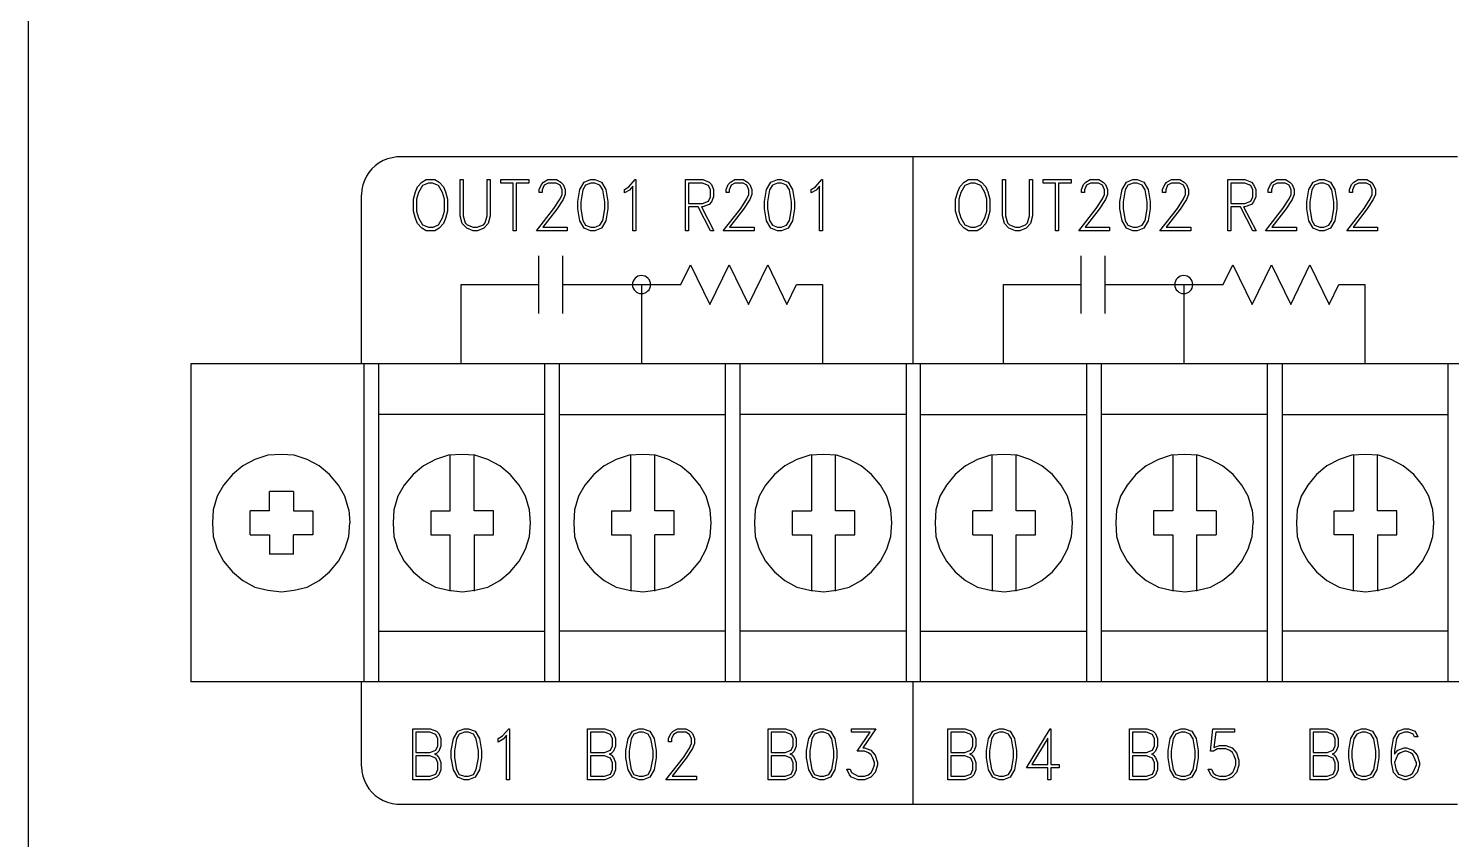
# Model space of a CAD drawing. Extents: x 3.4 to 20.6, y 5.2 to 12.5.
# Drawn here: x 3.375 to 6.328, y 8.999 to 10.683 of the extents above; entities that cross this region are included whole.
import ezdxf

# ---------------------------------------------------------------- set-up
doc = ezdxf.new("R2010")
doc.units = 0
doc.header["$MEASUREMENT"] = 0
doc.layers.get('0').update_dxf_attribs({"linetype": 'CONTINUOUS'})

msp = doc.modelspace()

# ---------------------------------------------------------------- linework, layer by layer
for points in [[(20.5633, 5.5167), (3.435, 5.5167), (3.415, 5.5183), (3.3983, 5.5283), (3.385, 5.5417), (3.3767, 5.5583), (3.375, 5.5767), (3.375, 12.4217)], [(6.3409, 10.4162), (6.2278, 10.4162), (6.1166, 10.4162), (6.0074, 10.4162), (5.9002, 10.4162), (5.7953, 10.4162), (5.6926, 10.4162), (5.5923, 10.4162), (5.4945, 10.4162), (5.3993, 10.4162), (5.3067, 10.4162), (5.217, 10.4162), (5.1301, 10.4162), (5.0462, 10.4162), (4.9653, 10.4162), (4.8877, 10.4162), (4.8133, 10.4162), (4.7423, 10.4162), (4.6747, 10.4162), (4.6108, 10.4162), (4.5505, 10.4162), (4.4939, 10.4162), (4.4413, 10.4162), (4.3926, 10.4162), (4.348, 10.4162), (4.3075, 10.4162), (4.2889, 10.4162), (4.2714, 10.4162), (4.2549, 10.4162), (4.2396, 10.4162), (4.2253, 10.4162), (4.2122, 10.4162), (4.2002, 10.4162), (4.1894, 10.4162), (4.1798, 10.4162), (4.1713, 10.4162), (4.164, 10.4162), (4.158, 10.4162), (4.1531, 10.4162), (4.1495, 10.4162), (4.1471, 10.4162), (4.1459, 10.4162), (4.1448, 10.4162), (4.1397, 10.4159), (4.1297, 10.4145), (4.1202, 10.412), (4.1111, 10.4083), (4.1027, 10.4036), (4.0949, 10.3979), (4.0879, 10.3914), (4.0817, 10.384), (4.0764, 10.376), (4.0721, 10.3673), (4.0689, 10.3581), (4.0668, 10.3483), (4.0659, 10.3382), (4.0658, 10.3361), (4.0658, 10.3356), (4.0658, 10.3322), (4.0658, 10.3261), (4.0658, 10.3174), (4.0658, 10.3064), (4.0658, 10.2933), (4.0658, 10.2784), (4.0658, 10.262), (4.0658, 10.2256), (4.0658, 10.1859), (4.0658, 10.1451), (4.0658, 10.105), (4.0658, 10.0677), (4.0658, 10.0508), (4.0658, 10.0353), (4.0658, 10.0215), (4.0658, 10.0096), (4.0658, 9.9999), (4.0658, 9.9927), (4.0658, 9.9882), (4.0658, 9.9867)], [(5.2108, 9.9867), (5.2108, 10.4162)], [(4.245, 10.3034), (4.2405, 10.2883), (4.2362, 10.2781), (4.2273, 10.268), (4.2183, 10.2629), (4.2005, 10.2629), (4.1915, 10.268), (4.1826, 10.2781), (4.1783, 10.2883), (4.1738, 10.3034), (4.1738, 10.3284), (4.1783, 10.3435), (4.1826, 10.3537), (4.1915, 10.3638), (4.2005, 10.3689), (4.2183, 10.3689), (4.2273, 10.3638), (4.2362, 10.3537), (4.2405, 10.3435), (4.245, 10.3284), (4.245, 10.3034)], [(4.3335, 10.2935), (4.3291, 10.2782), (4.3201, 10.268), (4.3068, 10.2629), (4.2978, 10.2629), (4.2845, 10.268), (4.2754, 10.2782), (4.271, 10.2935), (4.271, 10.3689), (4.2773, 10.3689), (4.2773, 10.2938), (4.2815, 10.2794), (4.2855, 10.2749), (4.2981, 10.27), (4.3065, 10.27), (4.3191, 10.2749), (4.323, 10.2794), (4.3273, 10.2938), (4.3273, 10.3689), (4.3335, 10.3689), (4.3335, 10.2935)], [(4.4134, 10.3618), (4.3874, 10.3618), (4.3874, 10.2629), (4.3811, 10.2629), (4.3811, 10.3618), (4.3552, 10.3618), (4.3552, 10.3689), (4.4134, 10.3689), (4.4134, 10.3618)], [(4.4933, 10.2629), (4.4295, 10.2629), (4.4656, 10.3092), (4.4785, 10.3288), (4.4826, 10.3384), (4.4826, 10.3478), (4.4786, 10.3571), (4.4704, 10.3618), (4.4536, 10.3618), (4.4455, 10.3571), (4.4414, 10.3478), (4.4414, 10.342), (4.4351, 10.342), (4.4351, 10.3483), (4.4395, 10.3587), (4.4441, 10.3638), (4.4531, 10.3689), (4.4709, 10.3689), (4.4799, 10.3638), (4.4845, 10.3587), (4.489, 10.3483), (4.489, 10.3378), (4.4845, 10.3277), (4.4714, 10.3078), (4.4426, 10.27), (4.4933, 10.27), (4.4933, 10.2629)], [(4.5774, 10.3083), (4.5731, 10.2833), (4.5641, 10.268), (4.5506, 10.2629), (4.5417, 10.2629), (4.5282, 10.268), (4.5193, 10.2833), (4.5149, 10.3083), (4.5149, 10.3235), (4.5193, 10.3484), (4.5282, 10.3638), (4.5417, 10.3689), (4.5506, 10.3689), (4.5641, 10.3638), (4.5731, 10.3484), (4.5774, 10.3235), (4.5774, 10.3083)], [(4.6356, 10.2629), (4.6294, 10.2629), (4.6294, 10.3552), (4.6223, 10.3471), (4.612, 10.3413), (4.612, 10.3487), (4.6211, 10.354), (4.6343, 10.3689), (4.6356, 10.3689), (4.6356, 10.2629)], [(4.7975, 10.2629), (4.7908, 10.2629), (4.7648, 10.3123), (4.7448, 10.3123), (4.7448, 10.2629), (4.7385, 10.2629), (4.7385, 10.3689), (4.7743, 10.3689), (4.7876, 10.3638), (4.7923, 10.3587), (4.7967, 10.3483), (4.7967, 10.3329), (4.7923, 10.3226), (4.7876, 10.3174), (4.7743, 10.3123), (4.7715, 10.3123), (4.7975, 10.2629)], [(4.8809, 10.2629), (4.8171, 10.2629), (4.8532, 10.3092), (4.8661, 10.3288), (4.8702, 10.3384), (4.8702, 10.3478), (4.8662, 10.3571), (4.858, 10.3618), (4.8412, 10.3618), (4.8331, 10.3571), (4.829, 10.3478), (4.829, 10.342), (4.8227, 10.342), (4.8227, 10.3483), (4.8271, 10.3587), (4.8317, 10.3638), (4.8407, 10.3689), (4.8585, 10.3689), (4.8675, 10.3638), (4.8721, 10.3587), (4.8766, 10.3483), (4.8766, 10.3378), (4.8721, 10.3277), (4.859, 10.3078), (4.8302, 10.27), (4.8809, 10.27), (4.8809, 10.2629)], [(4.965, 10.3083), (4.9608, 10.2833), (4.9517, 10.268), (4.9382, 10.2629), (4.9293, 10.2629), (4.9159, 10.268), (4.9069, 10.2833), (4.9025, 10.3083), (4.9025, 10.3235), (4.9069, 10.3484), (4.9159, 10.3638), (4.9293, 10.3689), (4.9382, 10.3689), (4.9517, 10.3638), (4.9608, 10.3484), (4.965, 10.3235), (4.965, 10.3083)], [(5.0233, 10.2629), (5.017, 10.2629), (5.017, 10.3552), (5.0099, 10.3471), (4.9997, 10.3413), (4.9997, 10.3487), (5.0087, 10.354), (5.0219, 10.3689), (5.0233, 10.3689), (5.0233, 10.2629)], [(5.3705, 10.3034), (5.366, 10.2883), (5.3617, 10.2781), (5.3528, 10.268), (5.3438, 10.2629), (5.326, 10.2629), (5.317, 10.268), (5.3081, 10.2781), (5.3038, 10.2883), (5.2993, 10.3034), (5.2993, 10.3284), (5.3038, 10.3435), (5.3081, 10.3537), (5.317, 10.3638), (5.326, 10.3689), (5.3438, 10.3689), (5.3528, 10.3638), (5.3617, 10.3537), (5.366, 10.3435), (5.3705, 10.3284), (5.3705, 10.3034)], [(5.4591, 10.2935), (5.4546, 10.2782), (5.4456, 10.268), (5.4323, 10.2629), (5.4233, 10.2629), (5.41, 10.268), (5.4009, 10.2782), (5.3965, 10.2935), (5.3965, 10.3689), (5.4028, 10.3689), (5.4028, 10.2938), (5.407, 10.2794), (5.411, 10.2749), (5.4236, 10.27), (5.432, 10.27), (5.4446, 10.2749), (5.4486, 10.2794), (5.4528, 10.2938), (5.4528, 10.3689), (5.4591, 10.3689), (5.4591, 10.2935)], [(5.5389, 10.3618), (5.5129, 10.3618), (5.5129, 10.2629), (5.5067, 10.2629), (5.5067, 10.3618), (5.4807, 10.3618), (5.4807, 10.3689), (5.5389, 10.3689), (5.5389, 10.3618)], [(5.6188, 10.2629), (5.555, 10.2629), (5.5911, 10.3092), (5.604, 10.3288), (5.6081, 10.3384), (5.6081, 10.3478), (5.6041, 10.3571), (5.5959, 10.3618), (5.5791, 10.3618), (5.571, 10.3571), (5.5669, 10.3478), (5.5669, 10.342), (5.5606, 10.342), (5.5606, 10.3483), (5.565, 10.3587), (5.5696, 10.3638), (5.5786, 10.3689), (5.5964, 10.3689), (5.6054, 10.3638), (5.61, 10.3587), (5.6145, 10.3483), (5.6145, 10.3378), (5.61, 10.3277), (5.5969, 10.3078), (5.5681, 10.27), (5.6188, 10.27), (5.6188, 10.2629)], [(5.7029, 10.3083), (5.6986, 10.2833), (5.6896, 10.268), (5.6761, 10.2629), (5.6672, 10.2629), (5.6538, 10.268), (5.6448, 10.2833), (5.6404, 10.3083), (5.6404, 10.3235), (5.6448, 10.3484), (5.6538, 10.3638), (5.6672, 10.3689), (5.6761, 10.3689), (5.6896, 10.3638), (5.6986, 10.3484), (5.7029, 10.3235), (5.7029, 10.3083)], [(5.7871, 10.2629), (5.7234, 10.2629), (5.7595, 10.3092), (5.7723, 10.3288), (5.7765, 10.3384), (5.7765, 10.3478), (5.7724, 10.3571), (5.7642, 10.3618), (5.7475, 10.3618), (5.7393, 10.3571), (5.7352, 10.3478), (5.7352, 10.342), (5.7289, 10.342), (5.7289, 10.3483), (5.7333, 10.3587), (5.7379, 10.3638), (5.747, 10.3689), (5.7648, 10.3689), (5.7738, 10.3638), (5.7784, 10.3587), (5.7828, 10.3483), (5.7828, 10.3378), (5.7784, 10.3277), (5.7653, 10.3078), (5.7365, 10.27), (5.7871, 10.27), (5.7871, 10.2629)], [(5.923, 10.2629), (5.9163, 10.2629), (5.8903, 10.3123), (5.8703, 10.3123), (5.8703, 10.2629), (5.864, 10.2629), (5.864, 10.3689), (5.8998, 10.3689), (5.9131, 10.3638), (5.9178, 10.3587), (5.9222, 10.3483), (5.9222, 10.3329), (5.9178, 10.3226), (5.9131, 10.3174), (5.8998, 10.3123), (5.897, 10.3123), (5.923, 10.2629)], [(6.0064, 10.2629), (5.9427, 10.2629), (5.9787, 10.3092), (5.9916, 10.3288), (5.9958, 10.3384), (5.9958, 10.3478), (5.9917, 10.3571), (5.9835, 10.3618), (5.9667, 10.3618), (5.9586, 10.3571), (5.9545, 10.3478), (5.9545, 10.342), (5.9482, 10.342), (5.9482, 10.3483), (5.9526, 10.3587), (5.9572, 10.3638), (5.9662, 10.3689), (5.984, 10.3689), (5.993, 10.3638), (5.9976, 10.3587), (6.0021, 10.3483), (6.0021, 10.3378), (5.9976, 10.3277), (5.9845, 10.3078), (5.9557, 10.27), (6.0064, 10.27), (6.0064, 10.2629)], [(6.0906, 10.3083), (6.0863, 10.2833), (6.0772, 10.268), (6.0638, 10.2629), (6.0548, 10.2629), (6.0414, 10.268), (6.0324, 10.2833), (6.028, 10.3083), (6.028, 10.3235), (6.0324, 10.3484), (6.0414, 10.3638), (6.0548, 10.3689), (6.0638, 10.3689), (6.0772, 10.3638), (6.0863, 10.3484), (6.0906, 10.3235), (6.0906, 10.3083)], [(6.1747, 10.2629), (6.111, 10.2629), (6.1471, 10.3092), (6.1599, 10.3288), (6.1641, 10.3384), (6.1641, 10.3478), (6.1601, 10.3571), (6.1518, 10.3618), (6.1351, 10.3618), (6.1269, 10.3571), (6.1228, 10.3478), (6.1228, 10.342), (6.1166, 10.342), (6.1166, 10.3483), (6.121, 10.3587), (6.1255, 10.3638), (6.1346, 10.3689), (6.1524, 10.3689), (6.1614, 10.3638), (6.166, 10.3587), (6.1704, 10.3483), (6.1704, 10.3378), (6.166, 10.3277), (6.1529, 10.3078), (6.1241, 10.27), (6.1747, 10.27), (6.1747, 10.2629)], [(4.2387, 10.3037), (4.2387, 10.3281), (4.2345, 10.3425), (4.2261, 10.3569), (4.2136, 10.3618), (4.2052, 10.3618), (4.1927, 10.3569), (4.1843, 10.3425), (4.1801, 10.3281), (4.1801, 10.3037), (4.1843, 10.2893), (4.1927, 10.2749), (4.2052, 10.27), (4.2146, 10.27), (4.2261, 10.2749), (4.2345, 10.2893), (4.2387, 10.3037)], [(4.5711, 10.3086), (4.5711, 10.3231), (4.5668, 10.3476), (4.561, 10.3576), (4.5504, 10.3618), (4.542, 10.3618), (4.5313, 10.3576), (4.5255, 10.3476), (4.5212, 10.3231), (4.5212, 10.3086), (4.5255, 10.2842), (4.5313, 10.2742), (4.542, 10.27), (4.5504, 10.27), (4.561, 10.2742), (4.5668, 10.2842), (4.5711, 10.3086)], [(4.7904, 10.3335), (4.7904, 10.3478), (4.7863, 10.3569), (4.7739, 10.3618), (4.7448, 10.3618), (4.7448, 10.3195), (4.7739, 10.3195), (4.7863, 10.3243), (4.7904, 10.3335)], [(4.9588, 10.3086), (4.9588, 10.3231), (4.9544, 10.3476), (4.9486, 10.3576), (4.938, 10.3618), (4.9296, 10.3618), (4.9189, 10.3576), (4.9131, 10.3476), (4.9088, 10.3231), (4.9088, 10.3086), (4.9131, 10.2842), (4.9189, 10.2742), (4.9296, 10.27), (4.938, 10.27), (4.9486, 10.2742), (4.9544, 10.2842), (4.9588, 10.3086)], [(5.3642, 10.3037), (5.3642, 10.3281), (5.36, 10.3425), (5.3516, 10.3569), (5.3391, 10.3618), (5.3307, 10.3618), (5.3182, 10.3569), (5.3098, 10.3425), (5.3056, 10.3281), (5.3056, 10.3037), (5.3098, 10.2893), (5.3182, 10.2749), (5.3307, 10.27), (5.3401, 10.27), (5.3516, 10.2749), (5.36, 10.2893), (5.3642, 10.3037)], [(5.6967, 10.3086), (5.6967, 10.3231), (5.6923, 10.3476), (5.6865, 10.3576), (5.6759, 10.3618), (5.6675, 10.3618), (5.6568, 10.3576), (5.651, 10.3476), (5.6467, 10.3231), (5.6467, 10.3086), (5.651, 10.2842), (5.6568, 10.2742), (5.6675, 10.27), (5.6759, 10.27), (5.6865, 10.2742), (5.6923, 10.2842), (5.6967, 10.3086)], [(5.9159, 10.3335), (5.9159, 10.3478), (5.9118, 10.3569), (5.8995, 10.3618), (5.8703, 10.3618), (5.8703, 10.3195), (5.8995, 10.3195), (5.9118, 10.3243), (5.9159, 10.3335)], [(6.0843, 10.3086), (6.0843, 10.3231), (6.0799, 10.3476), (6.0741, 10.3576), (6.0635, 10.3618), (6.0551, 10.3618), (6.0444, 10.3576), (6.0387, 10.3476), (6.0343, 10.3231), (6.0343, 10.3086), (6.0387, 10.2842), (6.0444, 10.2742), (6.0551, 10.27), (6.0635, 10.27), (6.0741, 10.2742), (6.0799, 10.2842), (6.0843, 10.3086)], [(4.4336, 10.211), (4.4336, 10.091)], [(4.4836, 10.211), (4.4836, 10.091)], [(4.4836, 10.151), (4.7292, 10.151), (4.7492, 10.1923), (4.7892, 10.1098), (4.8292, 10.1923), (4.8692, 10.1098), (4.9092, 10.1923), (4.9492, 10.1098), (4.9692, 10.151), (5.0233, 10.151), (5.0233, 9.9867)], [(5.5591, 10.211), (5.5591, 10.091)], [(5.6091, 10.211), (5.6091, 10.091)], [(5.6091, 10.151), (5.8547, 10.151), (5.8747, 10.1923), (5.9147, 10.1098), (5.9547, 10.1923), (5.9947, 10.1098), (6.0347, 10.1923), (6.0747, 10.1098), (6.0947, 10.151), (6.1488, 10.151), (6.1488, 9.9867)], [(4.2733, 9.9867), (4.2733, 10.151), (4.4336, 10.151)], [(4.6473, 10.151), (4.6473, 9.9867)], [(5.3988, 9.9867), (5.3988, 10.151), (5.5591, 10.151)], [(5.7728, 10.151), (5.7728, 9.9867)], [(13.4617, 9.3267), (13.4617, 9.9867), (3.7117, 9.9867), (3.7117, 9.3267)], [(4.0717, 9.3267), (4.0717, 9.9867)], [(4.1017, 9.9867), (4.1017, 9.3267)], [(4.4467, 9.3267), (4.4467, 9.9867)], [(4.4767, 9.9867), (4.4767, 9.3267)], [(4.8217, 9.3267), (4.8217, 9.9867)], [(4.8517, 9.9867), (4.8517, 9.3267)], [(5.1967, 9.9867), (5.1967, 9.3267)], [(5.2267, 9.3267), (5.2267, 9.9867)], [(5.5717, 9.3267), (5.5717, 9.9867)], [(5.6017, 9.3267), (5.6017, 9.9867)], [(5.9467, 9.3267), (5.9467, 9.9867)], [(5.9767, 9.9867), (5.9767, 9.3267)], [(6.3217, 9.3267), (6.3217, 9.9867)], [(4.4467, 9.8817), (4.1017, 9.8817)], [(4.4767, 9.8817), (4.8217, 9.8817)], [(5.1967, 9.8817), (4.8517, 9.8817)], [(5.2267, 9.8817), (5.5717, 9.8817)], [(5.9467, 9.8817), (5.6017, 9.8817)], [(5.9767, 9.8817), (6.3217, 9.8817)], [(4.04, 9.6833), (4.0317, 9.7117), (4.0183, 9.735), (4, 9.7567), (3.9783, 9.775), (3.9533, 9.7883), (3.9267, 9.7967), (3.9, 9.7983), (3.8717, 9.7967), (3.845, 9.7883), (3.82, 9.775), (3.7983, 9.7567), (3.78, 9.735), (3.7667, 9.7117), (3.7583, 9.6833), (3.7567, 9.6567), (3.7583, 9.6283), (3.7667, 9.6017), (3.78, 9.5767), (3.7983, 9.555), (3.82, 9.5367), (3.845, 9.5233), (3.8717, 9.5167), (3.9, 9.5133), (3.9267, 9.5167), (3.9533, 9.5233)], [(4.4167, 9.6567), (4.415, 9.6833), (4.4067, 9.7117), (4.3933, 9.735), (4.375, 9.7567), (4.3533, 9.775), (4.3283, 9.7883), (4.3017, 9.7967), (4.275, 9.7983), (4.2467, 9.7967), (4.22, 9.7883), (4.195, 9.775), (4.1733, 9.7567), (4.155, 9.735), (4.1417, 9.7117), (4.1333, 9.6833), (4.1317, 9.6567), (4.1333, 9.6283), (4.1417, 9.6017), (4.155, 9.5767), (4.1733, 9.555), (4.195, 9.5367), (4.22, 9.5233), (4.2467, 9.5167), (4.275, 9.5133), (4.3017, 9.5167), (4.3283, 9.5233), (4.3533, 9.5367), (4.375, 9.555), (4.3933, 9.5767), (4.4067, 9.6017), (4.415, 9.6283), (4.4167, 9.6567)], [(4.25, 9.6817), (4.25, 9.7967)], [(4.3, 9.6317), (4.34, 9.6317), (4.34, 9.6817), (4.3, 9.6817), (4.3, 9.7967)], [(4.7917, 9.6567), (4.79, 9.6833), (4.7817, 9.7117), (4.7683, 9.735), (4.75, 9.7567), (4.7283, 9.775), (4.7033, 9.7883), (4.6767, 9.7967), (4.65, 9.7983), (4.6217, 9.7967), (4.595, 9.7883), (4.57, 9.775), (4.5483, 9.7567), (4.53, 9.735), (4.5167, 9.7117), (4.5083, 9.6833), (4.5067, 9.6567), (4.5083, 9.6283), (4.5167, 9.6017), (4.53, 9.5767), (4.5483, 9.555), (4.57, 9.5367), (4.595, 9.5233), (4.6217, 9.5167), (4.65, 9.5133), (4.6767, 9.5167), (4.7033, 9.5233), (4.7283, 9.5367), (4.75, 9.555), (4.7683, 9.5767), (4.7817, 9.6017), (4.79, 9.6283), (4.7917, 9.6567)], [(4.625, 9.6817), (4.625, 9.7967)], [(4.715, 9.6317), (4.715, 9.6817), (4.675, 9.6817), (4.675, 9.7967)], [(5.1667, 9.6567), (5.165, 9.6833), (5.1567, 9.7117), (5.1433, 9.735), (5.125, 9.7567), (5.1033, 9.775), (5.0783, 9.7883), (5.0517, 9.7967), (5.025, 9.7983), (4.9967, 9.7967), (4.97, 9.7883), (4.945, 9.775), (4.9233, 9.7567), (4.905, 9.735), (4.8917, 9.7117), (4.8833, 9.6833), (4.8817, 9.6567), (4.8833, 9.6283), (4.8917, 9.6017), (4.905, 9.5767), (4.9233, 9.555), (4.945, 9.5367), (4.97, 9.5233), (4.9967, 9.5167), (5.025, 9.5133), (5.0517, 9.5167), (5.0783, 9.5233), (5.1033, 9.5367), (5.125, 9.555), (5.1433, 9.5767), (5.1567, 9.6017), (5.165, 9.6283), (5.1667, 9.6567)], [(5, 9.7967), (5, 9.6817)], [(5.05, 9.6317), (5.09, 9.6317), (5.09, 9.6817), (5.05, 9.6817), (5.05, 9.7967)], [(5.5417, 9.6567), (5.54, 9.6833), (5.5317, 9.7117), (5.5183, 9.735), (5.5, 9.7567), (5.4783, 9.775), (5.4533, 9.7883), (5.4267, 9.7967), (5.4, 9.7983), (5.3717, 9.7967), (5.345, 9.7883), (5.32, 9.775), (5.2983, 9.7567), (5.28, 9.735), (5.2667, 9.7117), (5.2583, 9.6833), (5.2567, 9.6567), (5.2583, 9.6283), (5.2667, 9.6017), (5.28, 9.5767), (5.2983, 9.555), (5.32, 9.5367), (5.345, 9.5233), (5.3717, 9.5167), (5.4, 9.5133), (5.4267, 9.5167), (5.4533, 9.5233), (5.4783, 9.5367), (5.5, 9.555), (5.5183, 9.5767), (5.5317, 9.6017), (5.54, 9.6283), (5.5417, 9.6567)], [(5.375, 9.6817), (5.375, 9.7967)], [(5.425, 9.6317), (5.465, 9.6317), (5.465, 9.6817), (5.425, 9.6817), (5.425, 9.7967)], [(5.915, 9.6833), (5.9067, 9.7117), (5.8933, 9.735), (5.875, 9.7567), (5.8533, 9.775), (5.8283, 9.7883), (5.8017, 9.7967), (5.775, 9.7983), (5.7467, 9.7967), (5.72, 9.7883), (5.695, 9.775), (5.6733, 9.7567), (5.655, 9.735), (5.6417, 9.7117), (5.6333, 9.6833), (5.6317, 9.6567), (5.6333, 9.6283), (5.6417, 9.6017), (5.655, 9.5767), (5.6733, 9.555), (5.695, 9.5367), (5.72, 9.5233), (5.7467, 9.5167), (5.775, 9.5133), (5.8017, 9.5167), (5.8283, 9.5233), (5.8533, 9.5367), (5.875, 9.555), (5.8933, 9.5767), (5.9067, 9.6017), (5.915, 9.6283), (5.9167, 9.6567)], [(5.75, 9.7967), (5.75, 9.6817)], [(5.8, 9.6817), (5.8, 9.7967)], [(6.2917, 9.6567), (6.29, 9.6833), (6.2817, 9.7117), (6.2683, 9.735), (6.25, 9.7567), (6.2283, 9.775), (6.2033, 9.7883), (6.1767, 9.7967), (6.15, 9.7983), (6.1217, 9.7967), (6.095, 9.7883), (6.07, 9.775), (6.0483, 9.7567), (6.03, 9.735), (6.0167, 9.7117), (6.0083, 9.6833), (6.0067, 9.6567), (6.0083, 9.6283), (6.0167, 9.6017), (6.03, 9.5767), (6.0483, 9.555), (6.07, 9.5367), (6.095, 9.5233), (6.1217, 9.5167), (6.15, 9.5133), (6.1767, 9.5167), (6.2033, 9.5233)], [(6.125, 9.7967), (6.125, 9.6817)], [(6.175, 9.6317), (6.215, 9.6317), (6.215, 9.6817), (6.175, 9.6817), (6.175, 9.7967)], [(3.875, 9.6817), (3.875, 9.7217)], [(3.925, 9.7217), (3.875, 9.7217)], [(3.925, 9.7217), (3.925, 9.6817)], [(3.835, 9.6317), (3.835, 9.6817)], [(3.875, 9.6817), (3.835, 9.6817)], [(3.925, 9.6817), (3.965, 9.6817)], [(3.965, 9.6817), (3.965, 9.6317)], [(4.04, 9.6833), (4.0417, 9.6567)], [(4.21, 9.6817), (4.21, 9.6317), (4.25, 9.6317)], [(4.21, 9.6817), (4.25, 9.6817)], [(4.585, 9.6817), (4.585, 9.6317), (4.625, 9.6317)], [(4.585, 9.6817), (4.625, 9.6817)], [(4.96, 9.6817), (4.96, 9.6317), (5, 9.6317)], [(4.96, 9.6817), (5, 9.6817)], [(5.335, 9.6317), (5.335, 9.6817)], [(5.375, 9.6817), (5.335, 9.6817)], [(5.75, 9.6817), (5.71, 9.6817), (5.71, 9.6317), (5.75, 9.6317)], [(5.84, 9.6817), (5.8, 9.6817)], [(5.84, 9.6817), (5.84, 9.6317)], [(5.915, 9.6833), (5.9167, 9.6567)], [(6.125, 9.6317), (6.085, 9.6317), (6.085, 9.6817)], [(6.085, 9.6817), (6.125, 9.6817)], [(3.835, 9.6317), (3.875, 9.6317)], [(3.875, 9.6317), (3.875, 9.5917)], [(3.965, 9.6317), (3.925, 9.6317)], [(3.925, 9.5917), (3.925, 9.6317)], [(3.9533, 9.5233), (3.9783, 9.5367), (4, 9.555), (4.0183, 9.5767), (4.0317, 9.6017), (4.04, 9.6283), (4.0417, 9.6567)], [(4.25, 9.515), (4.25, 9.6317)], [(4.3, 9.6317), (4.3, 9.515)], [(4.625, 9.6317), (4.625, 9.515)], [(4.715, 9.6317), (4.675, 9.6317)], [(4.675, 9.515), (4.675, 9.6317)], [(5, 9.6317), (5, 9.515)], [(5.05, 9.515), (5.05, 9.6317)], [(5.335, 9.6317), (5.375, 9.6317)], [(5.375, 9.6317), (5.375, 9.515)], [(5.425, 9.515), (5.425, 9.6317)], [(5.75, 9.6317), (5.75, 9.515)], [(5.8, 9.515), (5.8, 9.6317)], [(5.8, 9.6317), (5.84, 9.6317)], [(6.125, 9.515), (6.125, 9.6317)], [(6.175, 9.6317), (6.175, 9.515)], [(6.2033, 9.5233), (6.2283, 9.5367), (6.25, 9.555), (6.2683, 9.5767), (6.2817, 9.6017), (6.29, 9.6283), (6.2917, 9.6567)], [(3.925, 9.5917), (3.875, 9.5917)], [(4.1017, 9.4317), (4.4467, 9.4317)], [(4.8217, 9.4317), (4.4767, 9.4317)], [(5.1967, 9.4317), (4.8517, 9.4317)], [(5.2267, 9.4317), (5.5717, 9.4317)], [(5.9467, 9.4317), (5.6017, 9.4317)], [(6.3217, 9.4317), (5.9767, 9.4317)], [(13.4617, 9.3267), (3.7117, 9.3267)], [(4.0658, 9.3267), (4.0658, 9.3259), (4.0658, 9.3236), (4.0658, 9.3201), (4.0658, 9.3152), (4.0658, 9.3025), (4.0658, 9.2863), (4.0658, 9.2677), (4.0658, 9.2478), (4.0658, 9.2076), (4.0658, 9.1895), (4.0658, 9.1739), (4.0658, 9.1619), (4.0658, 9.1576), (4.0658, 9.1545), (4.0658, 9.1528), (4.0658, 9.1525), (4.0659, 9.1505), (4.0668, 9.1404), (4.0689, 9.1306), (4.0721, 9.1214), (4.0764, 9.1127), (4.0817, 9.1047), (4.0879, 9.0973), (4.0949, 9.0908), (4.1027, 9.0851), (4.1111, 9.0804), (4.1202, 9.0767), (4.1297, 9.0742), (4.1397, 9.0728), (4.1448, 9.0725), (4.1459, 9.0725), (4.1471, 9.0725), (4.1495, 9.0725), (4.1531, 9.0725), (4.158, 9.0725), (4.164, 9.0725), (4.1713, 9.0725), (4.1798, 9.0725), (4.1894, 9.0725), (4.2002, 9.0725), (4.2122, 9.0725), (4.2253, 9.0725), (4.2396, 9.0725), (4.2549, 9.0725), (4.2714, 9.0725), (4.2889, 9.0725), (4.3075, 9.0725), (4.348, 9.0725), (4.3926, 9.0725), (4.4413, 9.0725), (4.4939, 9.0725), (4.5505, 9.0725), (4.6108, 9.0725), (4.6747, 9.0725), (4.7423, 9.0725), (4.8133, 9.0725), (4.8877, 9.0725), (4.9653, 9.0725), (5.0462, 9.0725), (5.1301, 9.0725), (5.217, 9.0725), (5.3067, 9.0725), (5.3993, 9.0725), (5.4945, 9.0725), (5.5923, 9.0725), (5.6926, 9.0725), (5.7953, 9.0725), (5.9002, 9.0725), (6.0074, 9.0725), (6.1166, 9.0725), (6.2278, 9.0725), (6.3409, 9.0725)], [(5.2108, 9.0725), (5.2108, 9.3267)], [(4.231, 9.1438), (4.2266, 9.1335), (4.2219, 9.1283), (4.2085, 9.1232), (4.1728, 9.1232), (4.1728, 9.2293), (4.2085, 9.2293), (4.2219, 9.2242), (4.2266, 9.219), (4.231, 9.2086), (4.231, 9.1933), (4.2266, 9.1829), (4.2219, 9.1777), (4.218, 9.1763), (4.2219, 9.1748), (4.2266, 9.1695), (4.231, 9.1592), (4.231, 9.1438)], [(4.2247, 9.1938), (4.2247, 9.2081), (4.2206, 9.2173), (4.2082, 9.2221), (4.1791, 9.2221), (4.1791, 9.1798), (4.2082, 9.1798), (4.2206, 9.1846), (4.2247, 9.1938)], [(4.3152, 9.1686), (4.3109, 9.1437), (4.3018, 9.1283), (4.2884, 9.1232), (4.2794, 9.1232), (4.266, 9.1283), (4.257, 9.1437), (4.2526, 9.1686), (4.2526, 9.1838), (4.257, 9.2088), (4.266, 9.2242), (4.2794, 9.2293), (4.2884, 9.2293), (4.3018, 9.2242), (4.3109, 9.2088), (4.3152, 9.1838), (4.3152, 9.1686)], [(4.3089, 9.169), (4.3089, 9.1835), (4.3045, 9.2079), (4.2987, 9.2179), (4.2881, 9.2221), (4.2797, 9.2221), (4.269, 9.2179), (4.2633, 9.2079), (4.2589, 9.1835), (4.2589, 9.169), (4.2633, 9.1445), (4.269, 9.1345), (4.2797, 9.1304), (4.2881, 9.1304), (4.2987, 9.1345), (4.3045, 9.1445), (4.3089, 9.169)], [(4.3734, 9.1232), (4.3671, 9.1232), (4.3671, 9.2155), (4.36, 9.2074), (4.3498, 9.2016), (4.3498, 9.2091), (4.3588, 9.2143), (4.3721, 9.2293), (4.3734, 9.2293), (4.3734, 9.1232)], [(4.5935, 9.1438), (4.5891, 9.1335), (4.5844, 9.1283), (4.571, 9.1232), (4.5353, 9.1232), (4.5353, 9.2293), (4.571, 9.2293), (4.5844, 9.2242), (4.5891, 9.219), (4.5935, 9.2086), (4.5935, 9.1933), (4.5891, 9.1829), (4.5844, 9.1777), (4.5805, 9.1763), (4.5844, 9.1748), (4.5891, 9.1695), (4.5935, 9.1592), (4.5935, 9.1438)], [(4.5872, 9.1938), (4.5872, 9.2081), (4.5831, 9.2173), (4.5707, 9.2221), (4.5416, 9.2221), (4.5416, 9.1798), (4.5707, 9.1798), (4.5831, 9.1846), (4.5872, 9.1938)], [(4.6777, 9.1686), (4.6734, 9.1437), (4.6643, 9.1283), (4.6509, 9.1232), (4.6419, 9.1232), (4.6285, 9.1283), (4.6195, 9.1437), (4.6151, 9.1686), (4.6151, 9.1838), (4.6195, 9.2088), (4.6285, 9.2242), (4.6419, 9.2293), (4.6509, 9.2293), (4.6643, 9.2242), (4.6734, 9.2088), (4.6777, 9.1838), (4.6777, 9.1686)], [(4.6714, 9.169), (4.6714, 9.1835), (4.667, 9.2079), (4.6612, 9.2179), (4.6506, 9.2221), (4.6422, 9.2221), (4.6316, 9.2179), (4.6258, 9.2079), (4.6214, 9.1835), (4.6214, 9.169), (4.6258, 9.1445), (4.6316, 9.1345), (4.6422, 9.1304), (4.6506, 9.1304), (4.6612, 9.1345), (4.667, 9.1445), (4.6714, 9.169)], [(4.7618, 9.1232), (4.6981, 9.1232), (4.7342, 9.1695), (4.747, 9.1891), (4.7512, 9.1988), (4.7512, 9.2081), (4.7472, 9.2174), (4.739, 9.2221), (4.7222, 9.2221), (4.714, 9.2174), (4.7099, 9.2081), (4.7099, 9.2023), (4.7037, 9.2023), (4.7037, 9.2086), (4.7081, 9.219), (4.7127, 9.2242), (4.7217, 9.2293), (4.7395, 9.2293), (4.7485, 9.2242), (4.7531, 9.219), (4.7575, 9.2086), (4.7575, 9.1982), (4.7531, 9.188), (4.74, 9.1681), (4.7112, 9.1304), (4.7618, 9.1304), (4.7618, 9.1232)], [(4.9685, 9.1438), (4.9641, 9.1335), (4.9594, 9.1283), (4.946, 9.1232), (4.9103, 9.1232), (4.9103, 9.2293), (4.946, 9.2293), (4.9594, 9.2242), (4.9641, 9.219), (4.9685, 9.2086), (4.9685, 9.1933), (4.9641, 9.1829), (4.9594, 9.1777), (4.9555, 9.1763), (4.9594, 9.1748), (4.9641, 9.1695), (4.9685, 9.1592), (4.9685, 9.1438)], [(4.9622, 9.1938), (4.9622, 9.2081), (4.9581, 9.2173), (4.9457, 9.2221), (4.9166, 9.2221), (4.9166, 9.1798), (4.9457, 9.1798), (4.9581, 9.1846), (4.9622, 9.1938)], [(5.0527, 9.1686), (5.0484, 9.1437), (5.0393, 9.1283), (5.0259, 9.1232), (5.0169, 9.1232), (5.0035, 9.1283), (4.9945, 9.1437), (4.9901, 9.1686), (4.9901, 9.1838), (4.9945, 9.2088), (5.0035, 9.2242), (5.0169, 9.2293), (5.0259, 9.2293), (5.0393, 9.2242), (5.0484, 9.2088), (5.0527, 9.1838), (5.0527, 9.1686)], [(5.0464, 9.169), (5.0464, 9.1835), (5.042, 9.2079), (5.0362, 9.2179), (5.0256, 9.2221), (5.0172, 9.2221), (5.0066, 9.2179), (5.0008, 9.2079), (4.9964, 9.1835), (4.9964, 9.169), (5.0008, 9.1445), (5.0066, 9.1345), (5.0172, 9.1304), (5.0256, 9.1304), (5.0362, 9.1345), (5.042, 9.1445), (5.0464, 9.169)], [(5.1368, 9.1538), (5.1324, 9.1386), (5.1234, 9.1283), (5.11, 9.1232), (5.0968, 9.1232), (5.0835, 9.1283), (5.0788, 9.1335), (5.0737, 9.1452), (5.0802, 9.1452), (5.0832, 9.1383), (5.0972, 9.1304), (5.1098, 9.1304), (5.1181, 9.1337), (5.1239, 9.138), (5.1277, 9.1446), (5.1306, 9.1542), (5.1306, 9.1588), (5.1277, 9.1682), (5.1239, 9.1749), (5.1181, 9.1793), (5.1098, 9.1825), (5.095, 9.1825), (5.1217, 9.2221), (5.0829, 9.2221), (5.0829, 9.2293), (5.1339, 9.2293), (5.1067, 9.1897), (5.11, 9.1897), (5.1234, 9.1846), (5.1324, 9.1743), (5.1368, 9.1591), (5.1368, 9.1538)], [(5.3414, 9.1438), (5.337, 9.1335), (5.3323, 9.1283), (5.319, 9.1232), (5.2832, 9.1232), (5.2832, 9.2293), (5.319, 9.2293), (5.3323, 9.2242), (5.337, 9.219), (5.3414, 9.2086), (5.3414, 9.1933), (5.337, 9.1829), (5.3323, 9.1777), (5.3284, 9.1763), (5.3323, 9.1748), (5.337, 9.1695), (5.3414, 9.1592), (5.3414, 9.1438)], [(5.3351, 9.1938), (5.3351, 9.2081), (5.331, 9.2173), (5.3187, 9.2221), (5.2895, 9.2221), (5.2895, 9.1798), (5.3187, 9.1798), (5.331, 9.1846), (5.3351, 9.1938)], [(5.4256, 9.1686), (5.4213, 9.1437), (5.4122, 9.1283), (5.3988, 9.1232), (5.3899, 9.1232), (5.3764, 9.1283), (5.3674, 9.1437), (5.3631, 9.1686), (5.3631, 9.1838), (5.3674, 9.2088), (5.3764, 9.2242), (5.3899, 9.2293), (5.3988, 9.2293), (5.4122, 9.2242), (5.4213, 9.2088), (5.4256, 9.1838), (5.4256, 9.1686)], [(5.4193, 9.169), (5.4193, 9.1835), (5.415, 9.2079), (5.4092, 9.2179), (5.3985, 9.2221), (5.3902, 9.2221), (5.3795, 9.2179), (5.3737, 9.2079), (5.3693, 9.1835), (5.3693, 9.169), (5.3737, 9.1445), (5.3795, 9.1345), (5.3902, 9.1304), (5.3985, 9.1304), (5.4092, 9.1345), (5.415, 9.1445), (5.4193, 9.169)], [(5.5141, 9.1479), (5.4968, 9.1479), (5.4968, 9.1232), (5.4905, 9.1232), (5.4905, 9.1479), (5.4461, 9.1479), (5.4953, 9.2293), (5.4968, 9.2293), (5.4968, 9.155), (5.5141, 9.155), (5.5141, 9.1479)], [(5.7185, 9.1438), (5.7141, 9.1335), (5.7094, 9.1283), (5.696, 9.1232), (5.6603, 9.1232), (5.6603, 9.2293), (5.696, 9.2293), (5.7094, 9.2242), (5.7141, 9.219), (5.7185, 9.2086), (5.7185, 9.1933), (5.7141, 9.1829), (5.7094, 9.1777), (5.7055, 9.1763), (5.7094, 9.1748), (5.7141, 9.1695), (5.7185, 9.1592), (5.7185, 9.1438)], [(5.7122, 9.1938), (5.7122, 9.2081), (5.7081, 9.2173), (5.6957, 9.2221), (5.6666, 9.2221), (5.6666, 9.1798), (5.6957, 9.1798), (5.7081, 9.1846), (5.7122, 9.1938)], [(5.8027, 9.1686), (5.7984, 9.1437), (5.7893, 9.1283), (5.7759, 9.1232), (5.7669, 9.1232), (5.7535, 9.1283), (5.7445, 9.1437), (5.7401, 9.1686), (5.7401, 9.1838), (5.7445, 9.2088), (5.7535, 9.2242), (5.7669, 9.2293), (5.7759, 9.2293), (5.7893, 9.2242), (5.7984, 9.2088), (5.8027, 9.1838), (5.8027, 9.1686)], [(5.7964, 9.169), (5.7964, 9.1835), (5.792, 9.2079), (5.7862, 9.2179), (5.7756, 9.2221), (5.7672, 9.2221), (5.7566, 9.2179), (5.7508, 9.2079), (5.7464, 9.1835), (5.7464, 9.169), (5.7508, 9.1445), (5.7566, 9.1345), (5.7672, 9.1304), (5.7756, 9.1304), (5.7862, 9.1345), (5.792, 9.1445), (5.7964, 9.169)], [(5.8868, 9.1538), (5.8824, 9.1386), (5.8734, 9.1283), (5.86, 9.1232), (5.8468, 9.1232), (5.8335, 9.1283), (5.8288, 9.1335), (5.8237, 9.1452), (5.8302, 9.1452), (5.8336, 9.1375), (5.8388, 9.1337), (5.8471, 9.1304), (5.8598, 9.1304), (5.8677, 9.1333), (5.8743, 9.1387), (5.8768, 9.143), (5.8806, 9.1542), (5.8806, 9.1637), (5.8777, 9.1732), (5.8739, 9.1798), (5.8681, 9.1842), (5.8598, 9.1875), (5.8428, 9.1875), (5.8342, 9.1825), (5.8285, 9.1825), (5.8331, 9.2293), (5.8782, 9.2293), (5.8782, 9.2221), (5.8392, 9.2221), (5.8352, 9.1903), (5.8468, 9.1946), (5.86, 9.1946), (5.8734, 9.1896), (5.8824, 9.1793), (5.8868, 9.164), (5.8868, 9.1538)], [(6.0935, 9.1438), (6.0891, 9.1335), (6.0844, 9.1283), (6.071, 9.1232), (6.0353, 9.1232), (6.0353, 9.2293), (6.071, 9.2293), (6.0844, 9.2242), (6.0891, 9.219), (6.0935, 9.2086), (6.0935, 9.1933), (6.0891, 9.1829), (6.0844, 9.1777), (6.0805, 9.1763), (6.0844, 9.1748), (6.0891, 9.1695), (6.0935, 9.1592), (6.0935, 9.1438)], [(6.0872, 9.1938), (6.0872, 9.2081), (6.0831, 9.2173), (6.0707, 9.2221), (6.0416, 9.2221), (6.0416, 9.1798), (6.0707, 9.1798), (6.0831, 9.1846), (6.0872, 9.1938)], [(6.1777, 9.1686), (6.1734, 9.1437), (6.1643, 9.1283), (6.1509, 9.1232), (6.1419, 9.1232), (6.1285, 9.1283), (6.1195, 9.1437), (6.1151, 9.1686), (6.1151, 9.1838), (6.1195, 9.2088), (6.1285, 9.2242), (6.1419, 9.2293), (6.1509, 9.2293), (6.1643, 9.2242), (6.1734, 9.2088), (6.1777, 9.1838), (6.1777, 9.1686)], [(6.1714, 9.169), (6.1714, 9.1835), (6.167, 9.2079), (6.1612, 9.2179), (6.1506, 9.2221), (6.1422, 9.2221), (6.1316, 9.2179), (6.1258, 9.2079), (6.1214, 9.1835), (6.1214, 9.169), (6.1258, 9.1445), (6.1316, 9.1345), (6.1422, 9.1304), (6.1506, 9.1304), (6.1612, 9.1345), (6.167, 9.1445), (6.1714, 9.169)], [(6.2618, 9.1538), (6.2574, 9.1386), (6.2484, 9.1283), (6.235, 9.1232), (6.2305, 9.1232), (6.2171, 9.1283), (6.2081, 9.1386), (6.2037, 9.1588), (6.2037, 9.1838), (6.2079, 9.2088), (6.217, 9.2242), (6.2305, 9.2293), (6.2394, 9.2293), (6.253, 9.2242), (6.2582, 9.2122), (6.2516, 9.2122), (6.2489, 9.2182), (6.2391, 9.2221), (6.2307, 9.2221), (6.2201, 9.2179), (6.2143, 9.2079), (6.2099, 9.1835), (6.2099, 9.1764), (6.2171, 9.1846), (6.2305, 9.1897), (6.235, 9.1897), (6.2484, 9.1846), (6.2574, 9.1743), (6.2618, 9.1591), (6.2618, 9.1538)], [(5.4905, 9.155), (5.4905, 9.2095), (5.4574, 9.155), (5.4905, 9.155)], [(4.2247, 9.1444), (4.2247, 9.1586), (4.2206, 9.1678), (4.2082, 9.1726), (4.1791, 9.1726), (4.1791, 9.1304), (4.2082, 9.1304), (4.2206, 9.1352), (4.2247, 9.1444)], [(4.5872, 9.1444), (4.5872, 9.1586), (4.5831, 9.1678), (4.5707, 9.1726), (4.5416, 9.1726), (4.5416, 9.1304), (4.5707, 9.1304), (4.5831, 9.1352), (4.5872, 9.1444)], [(4.9622, 9.1444), (4.9622, 9.1586), (4.9581, 9.1678), (4.9457, 9.1726), (4.9166, 9.1726), (4.9166, 9.1304), (4.9457, 9.1304), (4.9581, 9.1352), (4.9622, 9.1444)], [(5.3351, 9.1444), (5.3351, 9.1586), (5.331, 9.1678), (5.3187, 9.1726), (5.2895, 9.1726), (5.2895, 9.1304), (5.3187, 9.1304), (5.331, 9.1352), (5.3351, 9.1444)], [(5.7122, 9.1444), (5.7122, 9.1586), (5.7081, 9.1678), (5.6957, 9.1726), (5.6666, 9.1726), (5.6666, 9.1304), (5.6957, 9.1304), (5.7081, 9.1352), (5.7122, 9.1444)], [(6.0872, 9.1444), (6.0872, 9.1586), (6.0831, 9.1678), (6.0707, 9.1726), (6.0416, 9.1726), (6.0416, 9.1304), (6.0707, 9.1304), (6.0831, 9.1352), (6.0872, 9.1444)], [(6.2556, 9.1543), (6.2556, 9.1586), (6.2483, 9.1755), (6.2431, 9.1793), (6.2348, 9.1825), (6.2307, 9.1825), (6.2224, 9.1793), (6.2172, 9.1755), (6.2099, 9.1588), (6.2133, 9.1435), (6.2182, 9.1352), (6.2307, 9.1304), (6.2348, 9.1304), (6.2431, 9.1337), (6.2483, 9.1375), (6.2556, 9.1543)]]:
    msp.add_lwpolyline(points)
for points in [[(4.6286, 10.151), (4.6289, 10.1473), (4.63, 10.1437), (4.6318, 10.1405), (4.6341, 10.1378), (4.6368, 10.1355), (4.64, 10.1338), (4.6435, 10.1327), (4.6473, 10.1323), (4.6511, 10.1327), (4.6546, 10.1338), (4.6578, 10.1355), (4.6606, 10.1378), (4.6629, 10.1405), (4.6646, 10.1437), (4.6657, 10.1473), (4.6661, 10.151), (4.6657, 10.1548), (4.6646, 10.1583), (4.6629, 10.1615), (4.6606, 10.1643), (4.6578, 10.1666), (4.6546, 10.1683), (4.6511, 10.1694), (4.6473, 10.1698), (4.6435, 10.1694), (4.64, 10.1683), (4.6368, 10.1666), (4.6341, 10.1643), (4.6318, 10.1615), (4.63, 10.1583), (4.6289, 10.1548)], [(5.7541, 10.151), (5.7545, 10.1473), (5.7555, 10.1437), (5.7573, 10.1405), (5.7596, 10.1378), (5.7623, 10.1355), (5.7655, 10.1338), (5.769, 10.1327), (5.7728, 10.1323), (5.7766, 10.1327), (5.7801, 10.1338), (5.7833, 10.1355), (5.7861, 10.1378), (5.7884, 10.1405), (5.7901, 10.1437), (5.7912, 10.1473), (5.7916, 10.151), (5.7912, 10.1548), (5.7901, 10.1583), (5.7884, 10.1615), (5.7861, 10.1643), (5.7833, 10.1666), (5.7801, 10.1683), (5.7766, 10.1694), (5.7728, 10.1698), (5.769, 10.1694), (5.7655, 10.1683), (5.7623, 10.1666), (5.7596, 10.1643), (5.7573, 10.1615), (5.7555, 10.1583), (5.7545, 10.1548)]]:
    msp.add_lwpolyline(points, close=True)

doc.saveas('drawing.dxf')
